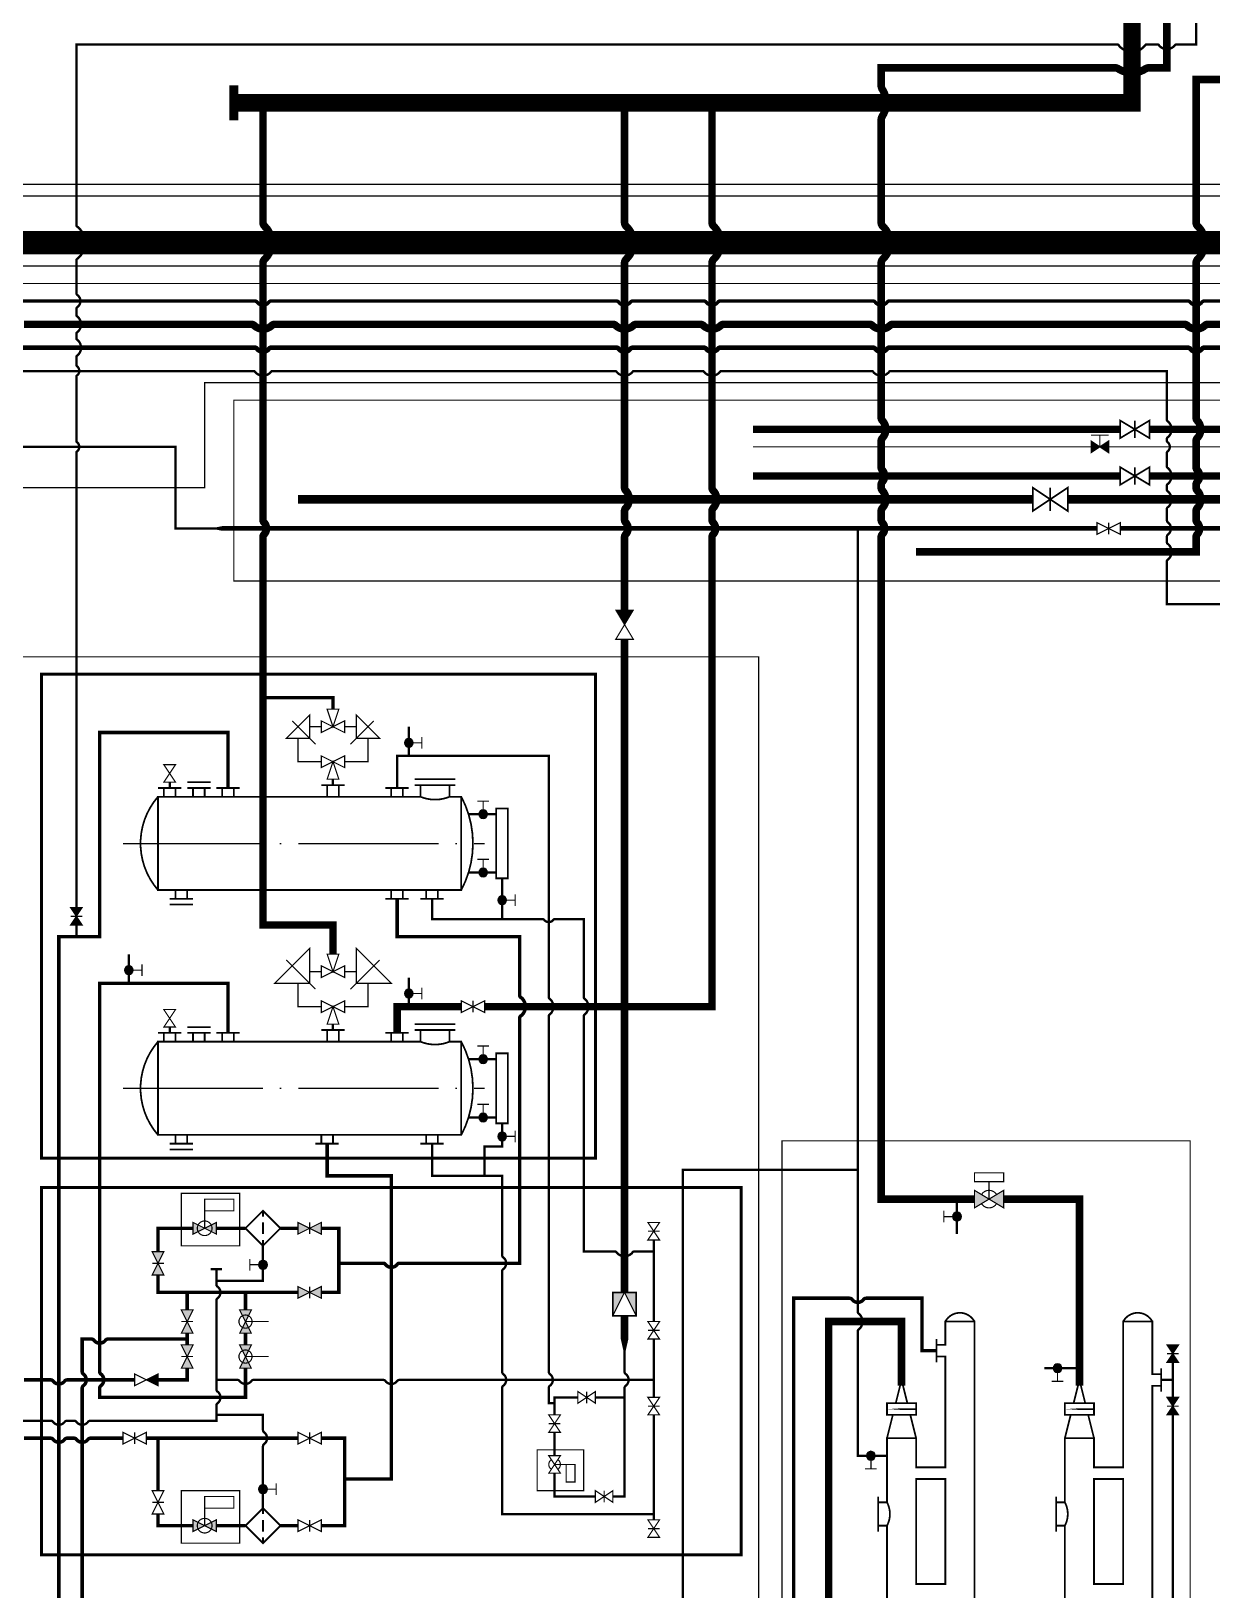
# Model space of a CAD drawing. Header units: millimetres. Extents: x 0 to 2500, y 0 to 1760.
# Drawn here: x 950.2 to 1152.7, y 1140 to 1407.3 of the extents above; entities that cross this region are included whole.
import ezdxf

# ---------------------------------------------------------------- set-up
doc = ezdxf.new("R2010")
doc.units = ezdxf.units.MM
doc.linetypes.add('ACAD_ISO02W100', pattern=[15, 12, -3])
doc.linetypes.add('ACAD_ISO04W100', pattern=[30, 24, -3, 0, -3])
for name, color, linetype in [('Вентили 50', 7, 'Continuous'), ('Емкости', 7, 'Continuous'), ('Задвижки 100', 7, 'Continuous'), ('Задвижки 150', 7, 'Continuous'), ('Задвижки 200', 7, 'Continuous'), ('Задвижки 50', 7, 'Continuous'), ('Задвижки 80', 7, 'Continuous'), ('Клапаны 100', 7, 'Continuous'), ('Клапаны 150', 7, 'Continuous'), ('Краны 15', 7, 'Continuous'), ('Краны 25', 7, 'Continuous'), ('Краны ручн.25', 7, 'Continuous'), ('Краны шар.пн.прив.100', 7, 'Continuous'), ('Краны шар.пн.прив.150', 7, 'Continuous'), ('Краны шар.прив.100', 7, 'Continuous'), ('Краны шар.прив.150', 7, 'Continuous'), ('Краны шар.прив.50', 7, 'Continuous'), ('Краны шар.ручн.100', 7, 'Continuous'), ('Осевые', 7, 'ACAD_ISO04W100'), ('Площадки', 7, 'Continuous'), ('Трубы 108', 7, 'Continuous'), ('Трубы 159', 7, 'Continuous'), ('Трубы 219', 7, 'Continuous'), ('Трубы 32', 7, 'Continuous'), ('Трубы 530', 7, 'Continuous'), ('Трубы 57', 7, 'Continuous'), ('Трубы 720', 7, 'Continuous'), ('Трубы 89', 7, 'Continuous'), ('Устр-ва переключ.', 7, 'Continuous'), ('Фильтры 6', 7, 'Continuous'), ('Штрих пункт.', 7, 'ACAD_ISO04W100')]:
    doc.layers.add(name, color=color, linetype=linetype)

# ---------------------------------------------------------------- blocks, each defined once
blk = doc.blocks.new('Пересеч. 89-108')
at = {"layer": 'Трубы 89', "const_width": 0.6}
blk.add_lwpolyline([(-1.4, 0, -0.236068), (-1, -0.2, 0.236068), (0, -0.7, 0.236068), (1, -0.2, -0.236068), (1.4, 0)], format="xyb", dxfattribs=at)
blk = doc.blocks.new('Пересеч. 57-159')
at = {"layer": 'Трубы 57'}
blk.add_lwpolyline([(-1.6, 0, 0.4, 0.4, -0.236068), (-1.4, -0.1, 0.4, 0.4, 0.236068), (0, -0.8, 0.4, 0.4, 0.236068), (1.4, -0.1, 0.4, 0.4, -0.236068), (1.6, 0, 0, 0, 0)], format="xyseb", dxfattribs=at)
blk = doc.blocks.new('Кран 15')
at = {"layer": 'Краны 15'}
blk.add_hatch(color=256, dxfattribs=at).paths.add_polyline_path([(-0.75, 0.75, 1), (0.75, 0.75, 1)])
at = {"layer": 'Краны 15', "const_width": 0.2}
for points in [[(-2.25, 1.75), (-2.25, -0.25)], [(-0.75, 0.75), (-2.25, 0.75)]]:
    blk.add_lwpolyline(points, dxfattribs=at)
at = {"layer": 'Краны 15'}
blk.add_lwpolyline([(-0.75, 0.75, 1), (0.75, 0.75, 1), (-0.75, 0.75, 1)], format="xyb", dxfattribs=at)
blk = doc.blocks.new('Задвижка 50 непрох.')
at = {"layer": 'Задвижки 50'}
h = blk.add_hatch(color=256, dxfattribs=at)
h.paths.add_polyline_path([(0, 1), (0, -1), (1.5, 0)])
h.paths.add_polyline_path([(3, -1), (3, 1), (1.5, 0)])
at = {"layer": 'Задвижки 50', "const_width": 0.2}
blk.add_lwpolyline([(3, -1), (3, 1), (0, -1), (0, 1)], close=True, dxfattribs=at)
blk.add_lwpolyline([(1.5, 1), (1.5, -1)], dxfattribs=at)
blk = doc.blocks.new('Кран шар.пн.прив.150')
at = {"layer": 'Краны шар.пн.прив.150'}
h = blk.add_hatch(color=256, dxfattribs=at)
h.paths.add_polyline_path([(2.5, 0), (0, 1.5), (0, -1.5)])
h.paths.add_polyline_path([(2.5, 0), (5, -1.5), (5, 1.5)])
at = {"layer": 'Краны шар.пн.прив.150', "const_width": 0.2}
for points in [[(0, 3), (5, 3), (5, 4.5), (0, 4.5)], [(5, -1.5), (0, 1.5), (0, -1.5), (5, 1.5)]]:
    blk.add_lwpolyline(points, close=True, dxfattribs=at)
blk.add_lwpolyline([(2.5, 0), (2.5, 3)], dxfattribs=at)
for points in [[(3.79, 0.77, 0.56619), (1.21, 0.77)], [(1.21, -0.77, 0.56619), (3.79, -0.77)]]:
    blk.add_lwpolyline(points, format="xyb", dxfattribs=at)
blk = doc.blocks.new('Пересеч. 57-108')
at = {"layer": 'Трубы 57', "const_width": 0.4}
blk.add_lwpolyline([(-1.4, 0, -0.236068), (-1, -0.2, 0.236068), (0, -0.7, 0.236068), (1, -0.2, -0.236068), (1.4, 0)], format="xyb", dxfattribs=at)
blk = doc.blocks.new('Кран шар.прив.п.100')
at = {"layer": 'Краны шар.пн.прив.100'}
h = blk.add_hatch(color=256, dxfattribs=at)
h.paths.add_polyline_path([(0, -1), (2, 0), (0, 1)])
h.paths.add_polyline_path([(2, 0), (4, -1), (4, 1)])
at = {"layer": 'Краны шар.пн.прив.100', "const_width": 0.2}
for points in [[(7, 5), (2, 5), (2, 3), (7, 3)], [(0, -1), (0, 1), (4, -1), (4, 1)]]:
    blk.add_lwpolyline(points, close=True, dxfattribs=at)
blk.add_lwpolyline([(2, 0), (2, 5)], dxfattribs=at)
blk.add_lwpolyline([(2, 1.25, 1.010442), (2, -1.25, 1.010442), (2, 1.25, 4.236068)], format="xyb", dxfattribs=at)
blk = doc.blocks.new('Задвижка 80')
at = {"layer": 'Задвижки 80', "const_width": 0.2}
blk.add_lwpolyline([(0, -1), (0, 1), (4, -1), (4, 1)], close=True, dxfattribs=at)
blk.add_lwpolyline([(2, 1), (2, -1)], dxfattribs=at)
blk = doc.blocks.new('Фильтр 6')
at = {"layer": 'Фильтры 6', "const_width": 0.3}
blk.add_lwpolyline([(-3, 0), (0, -3), (3, 0), (0, 3)], close=True, dxfattribs=at)
for points in [[(-3, 0), (-2, 0)], [(-1, 0), (1, 0)], [(2, 0), (3, 0)]]:
    blk.add_lwpolyline(points, dxfattribs=at)
blk = doc.blocks.new('Клапан 100')
at = {"layer": 'Клапаны 100'}
blk.add_hatch(color=256, dxfattribs=at).paths.add_polyline_path([(2, 0), (0, 1), (0, -1)])
at = {"layer": 'Клапаны 100', "const_width": 0.2}
blk.add_lwpolyline([(0, -1), (0, 1), (4, -1), (4, 1)], close=True, dxfattribs=at)
blk = doc.blocks.new('Задвижка 100 непрох.')
at = {"layer": 'Задвижки 100'}
h = blk.add_hatch(color=256, dxfattribs=at)
h.paths.add_polyline_path([(2, 0), (0, 1), (0, -1)])
h.paths.add_polyline_path([(2, 0), (4, -1), (4, 1)])
at = {"layer": 'Задвижки 100', "const_width": 0.2}
blk.add_lwpolyline([(0, -1), (0, 1), (4, -1), (4, 1)], close=True, dxfattribs=at)
blk.add_lwpolyline([(2, 1), (2, -1)], dxfattribs=at)
blk = doc.blocks.new('Кран шар.ручн.100 непрох.')
at = {"layer": 'Краны шар.ручн.100'}
h = blk.add_hatch(color=256, dxfattribs=at)
h.paths.add_polyline_path([(2, 0), (0, 1), (0, -1)])
h.paths.add_polyline_path([(2, 0), (4, -1), (4, 1)])
at = {"layer": 'Краны шар.ручн.100', "const_width": 0.2}
blk.add_lwpolyline([(2, 4), (2, 0)], dxfattribs=at)
blk.add_lwpolyline([(0, -1), (0, 1), (4, -1), (4, 1)], close=True, dxfattribs=at)
blk.add_lwpolyline([(0.875, 0, 1), (3.125, 0, 1), (0.875, 0, 1)], format="xyb", dxfattribs=at)
blk = doc.blocks.new('Заглушка 57')
at = {"layer": 'Трубы 57', "const_width": 0.4}
blk.add_lwpolyline([(0, 1), (0, -1)], dxfattribs=at)
blk = doc.blocks.new('Задвижка 50')
at = {"layer": 'Задвижки 50', "const_width": 0.2}
blk.add_lwpolyline([(3, -1), (3, 1), (0, -1), (0, 1)], close=True, dxfattribs=at)
blk.add_lwpolyline([(1.5, 1), (1.5, -1)], dxfattribs=at)
blk = doc.blocks.new('Кран шар.прив.50')
at = {"layer": 'Краны шар.прив.50', "const_width": 0.2}
for points in [[(1.5, 3.5), (4.5, 3.5), (4.5, 2), (1.5, 2)], [(3, -1), (3, 1), (0, -1), (0, 1)]]:
    blk.add_lwpolyline(points, close=True, dxfattribs=at)
for points in [[(2.33, 0.55, 0.535184), (0.67, 0.55)], [(0.67, -0.55, 0.535184), (2.33, -0.55)]]:
    blk.add_lwpolyline(points, format="xyb", dxfattribs=at)
blk.add_lwpolyline([(1.5, 2), (1.5, 0)], dxfattribs=at)
blk = doc.blocks.new('Вентиль 50')
at = {"layer": 'Вентили 50', "const_width": 0.2}
blk.add_lwpolyline([(3, -1), (3, 1), (0, -1), (0, 1)], close=True, dxfattribs=at)
blk = doc.blocks.new('Устр-во переключ.')
at = {"layer": 'Устр-ва переключ.', "const_width": 0.2}
for points in [[(-1, 4), (-5, 4), (-1, 8)], [(-2, -2), (-4, -2), (-2, 2), (-4, 2)], [(2, 2), (4, 2), (2, -2), (4, -2)], [(-1, -4), (-5, -4), (-1, -8)]]:
    blk.add_lwpolyline(points, close=True, dxfattribs=at)
for points in [[(0, 3), (-4, 7)], [(-1, 6), (3, 6), (3, 2)], [(-3, 2), (-3, 4)], [(-3, 0), (-6, -1), (-6, 1), (-3, 0)], [(3, 0), (6, 1), (6, -1), (3, 0)], [(-3, -4), (-3, -2)], [(3, -2), (3, -6), (-1, -6)], [(0, -3), (-4, -7)]]:
    blk.add_lwpolyline(points, dxfattribs=at)
blk = doc.blocks.new('Задвижка 100')
at = {"layer": 'Задвижки 100', "const_width": 0.2}
blk.add_lwpolyline([(0, -1), (0, 1), (4, -1), (4, 1)], close=True, dxfattribs=at)
blk.add_lwpolyline([(2, 1), (2, -1)], dxfattribs=at)
blk = doc.blocks.new('Устр-во переключ.б.')
at = {"layer": 'Устр-ва переключ.', "const_width": 0.2}
for points in [[(-4, -5), (-4, 1), (-10, -5)], [(4, -5), (4, 1), (10, -5)], [(-2, -4), (-2, -2), (2, -4), (2, -2)], [(2, -8), (2, -10), (-2, -8), (-2, -10)]]:
    blk.add_lwpolyline(points, close=True, dxfattribs=at)
for points in [[(0, -3), (-1, 0), (1, 0), (0, -3)], [(-3, -6), (-8, -1)], [(3, -6), (8, -1)], [(-2, -9), (-6, -9), (-6, -5)], [(-4, -3), (-2, -3)], [(2, -3), (4, -3)], [(6, -5), (6, -9), (2, -9)], [(0, -9), (1, -12), (-1, -12), (0, -9)]]:
    blk.add_lwpolyline(points, dxfattribs=at)
blk = doc.blocks.new('Пересеч. 57-57')
at = {"layer": 'Трубы 57'}
blk.add_lwpolyline([(-1, 0, 0.4, 0.4, -0.236068), (-0.8, -0.1, 0.4, 0.4, 0.236068), (0, -0.5, 0.4, 0.4, 0.236068), (0.8, -0.1, 0.4, 0.4, -0.236068), (1, 0, 0, 0, 0)], format="xyseb", dxfattribs=at)
blk = doc.blocks.new('Пересеч. 89-219')
at = {"layer": 'Трубы 89', "const_width": 0.6}
blk.add_lwpolyline([(-2, 0, -0.236068), (-1.6, -0.2, 0.236068), (0, -1, 0.236068), (1.6, -0.2, -0.236068), (2, 0)], format="xyb", dxfattribs=at)
blk = doc.blocks.new('Клапан 150')
at = {"layer": 'Клапаны 150'}
blk.add_hatch(color=256, dxfattribs=at).paths.add_polyline_path([(0, 1.5), (0, -1.5), (2.5, 0)])
at = {"layer": 'Клапаны 150', "const_width": 0.2}
blk.add_lwpolyline([(5, -1.5), (0, 1.5), (0, -1.5), (5, 1.5)], close=True, dxfattribs=at)
blk = doc.blocks.new('Заглушка 530')
at = {"layer": 'Трубы 530', "const_width": 1.5}
blk.add_lwpolyline([(0, 3), (0, -3)], dxfattribs=at)
blk = doc.blocks.new('Пересеч. 159-720')
at = {"layer": 'Трубы 159', "const_width": 1.3}
blk.add_lwpolyline([(-3.5, 0, -0.205258), (-2.8, -0.3, 0.20548), (0, -1.5, 0.20548), (2.8, -0.3, -0.205258), (3.5, 0)], format="xyb", dxfattribs=at)
blk = doc.blocks.new('Пересеч. 159-159')
at = {"layer": 'Трубы 159'}
blk.add_lwpolyline([(-2, 0, 1.3, 1.3, -0.192582), (-1.5, -0.2, 1.3, 1.3, 0.192582), (0, -0.8, 1.3, 1.3, 0.192582), (1.5, -0.2, 1.3, 1.3, -0.192582), (2, 0, 0, 0, 0)], format="xyseb", dxfattribs=at)
blk = doc.blocks.new('Пересеч. 108-108')
at = {"layer": 'Трубы 108'}
blk.add_lwpolyline([(-1.4, 0, 0.8, 0.8, -0.236068), (-1, -0.2, 0.8, 0.8, 0.236068), (0, -0.7, 0.8, 0.8, 0.236068), (1, -0.2, 0.8, 0.8, -0.236068), (1.4, 0, 0, 0, 0)], format="xyseb", dxfattribs=at)
blk = doc.blocks.new('Пересеч.57-720')
at = {"layer": 'Краны 25'}
blk.add_lwpolyline([(-3, 0, 0.4, 0.4, -0.236068), (-2.8, -0.1, 0.4, 0.4, 0.236068), (0, -1.5, 0.4, 0.4, 0.236068), (2.8, -0.1, 0.4, 0.4, -0.236068), (3, 0, 0, 0, 0)], format="xyseb", dxfattribs=at)
blk = doc.blocks.new('Пересеч. 159-108')
at = {"layer": 'Трубы 159'}
blk.add_lwpolyline([(-1.5, 0, 1.3, 1.3, -0.192582), (-1, -0.2, 1.3, 1.3, 0.192582), (0, -0.6, 1.3, 1.3, 0.192582), (1, -0.2, 1.3, 1.3, -0.192582), (1.5, 0, 0, 0, 0)], format="xyseb", dxfattribs=at)
blk = doc.blocks.new('Пересеч. 159-325')
at = {"layer": 'Трубы 159', "const_width": 1.3}
blk.add_lwpolyline([(-3, 0, -0.140055), (-2.3, -0.2, 0.131327), (0, -0.9, 0.131327), (2.3, -0.2, -0.140055), (3, 0)], format="xyb", dxfattribs=at)
blk = doc.blocks.new('Пересеч. 57-325')
at = {"layer": 'Трубы 57'}
blk.add_lwpolyline([(-2.5, 0, 0.4, 0.4, -0.236068), (-2.3, -0.1, 0.4, 0.4, 0.226986), (0, -1.3, 0.4, 0.4, 0.226986), (2.3, -0.1, 0.4, 0.4, -0.236068), (2.5, 0, 0, 0, 0)], format="xyseb", dxfattribs=at)
blk = doc.blocks.new('Задвижка 150')
at = {"layer": 'Задвижки 150', "const_width": 0.3}
blk.add_lwpolyline([(5, -1.5), (0, 1.5), (0, -1.5), (5, 1.5)], close=True, dxfattribs=at)
blk.add_lwpolyline([(2.5, 1.5), (2.5, -1.5)], dxfattribs=at)
blk = doc.blocks.new('Задвижка 200')
at = {"layer": 'Задвижки 200', "const_width": 0.3}
blk.add_lwpolyline([(6, -2), (6, 2), (0, -2), (0, 2)], close=True, dxfattribs=at)
blk.add_lwpolyline([(3, -2), (3, 2)], dxfattribs=at)
blk = doc.blocks.new('Кран ручн.25')
at = {"layer": 'Краны ручн.25'}
h = blk.add_hatch(color=256, dxfattribs=at)
h.paths.add_polyline_path([(0, 1), (0, -1), (1.5, 0)])
h.paths.add_polyline_path([(3, 1), (1.5, 0), (3, -1)])
at = {"layer": 'Краны ручн.25', "const_width": 0.2}
for points in [[(0, 2), (3, 2)], [(1.5, 0), (1.5, 2)]]:
    blk.add_lwpolyline(points, dxfattribs=at)
blk.add_lwpolyline([(0, 1), (0, -1), (3, 1), (3, -1)], close=True, dxfattribs=at)

msp = doc.modelspace()

# ---------------------------------------------------------------- hatches: boundary and pattern name
h = msp.add_hatch(color=256)
h.paths.add_polyline_path([(1052, 1191), (1050, 1191), (1050, 1187)])
h.paths.add_polyline_path([(1054, 1191), (1052, 1191), (1054, 1187)])

# ---------------------------------------------------------------- linework, layer by layer
at = {"const_width": 0.3}
for points in [[(1030, 1274), (1032, 1274), (1032, 1262), (1030, 1262)], [(1030, 1232), (1032, 1232), (1032, 1220), (1030, 1220)], [(1050, 1191), (1054, 1191), (1054, 1187), (1050, 1187)]]:
    msp.add_lwpolyline(points, close=True, dxfattribs=at)
for points in [[(1050, 1187), (1052, 1191)], [(1052, 1191), (1054, 1187)]]:
    msp.add_lwpolyline(points)
at = {"layer": 'Емкости', "const_width": 0.3}
for points in [[(976, 1277.5), (972, 1277.5)], [(973, 1276), (973, 1277.5)], [(975, 1276), (975, 1277.5)], [(977, 1278.5), (981, 1278.5)], [(981, 1277.5), (977, 1277.5)], [(978, 1276), (978, 1277.5)], [(980, 1276), (980, 1277.5)], [(986, 1277.5), (982, 1277.5)], [(983, 1276), (983, 1277.5)], [(985, 1276), (985, 1277.5)], [(1004, 1278), (1000, 1278)], [(1001, 1276), (1001, 1278)], [(1003, 1276), (1003, 1278)], [(1015, 1277.5), (1011, 1277.5)], [(1012, 1276), (1012, 1277.5)], [(1014, 1276), (1014, 1277.5)], [(1016, 1279), (1023, 1279)], [(1023, 1278), (1016, 1278)], [(1017, 1276), (1017, 1278)], [(1022, 1276), (1022, 1278)], [(1022, 1276), (1024, 1276), (1024, 1260), (972, 1260), (972, 1276), (1017, 1276)], [(975, 1260), (975, 1258.5)], [(977, 1260), (977, 1258.5)], [(1012, 1260), (1012, 1258.5)], [(1014, 1260), (1014, 1258.5)], [(1018, 1260), (1018, 1258.5)], [(1020, 1260), (1020, 1258.5)], [(978, 1258.5), (974, 1258.5)], [(974, 1257.5), (978, 1257.5)], [(1015, 1258.5), (1011, 1258.5)], [(1021, 1258.5), (1017, 1258.5)], [(976, 1235.5), (972, 1235.5)], [(973, 1234), (973, 1235.5)], [(975, 1234), (975, 1235.5)], [(977, 1236.5), (981, 1236.5)], [(981, 1235.5), (977, 1235.5)], [(978, 1234), (978, 1235.5)], [(980, 1234), (980, 1235.5)], [(986, 1235.5), (982, 1235.5)], [(983, 1234), (983, 1235.5)], [(985, 1234), (985, 1235.5)], [(1004, 1236), (1000, 1236)], [(1001, 1234), (1001, 1236)], [(1003, 1234), (1003, 1236)], [(1015, 1235.5), (1011, 1235.5)], [(1012, 1234), (1012, 1235.5)], [(1014, 1234), (1014, 1235.5)], [(1016, 1237), (1023, 1237)], [(1023, 1236), (1016, 1236)], [(1017, 1234), (1017, 1236)], [(1022, 1234), (1022, 1236)], [(1022, 1234), (1024, 1234), (1024, 1218), (972, 1218), (972, 1234), (1017, 1234)], [(978, 1216.5), (974, 1216.5)], [(975, 1218), (975, 1216.5)], [(977, 1218), (977, 1216.5)], [(1003, 1216.5), (999, 1216.5)], [(1000, 1218), (1000, 1216.5)], [(1002, 1218), (1002, 1216.5)], [(1021, 1216.5), (1017, 1216.5)], [(1018, 1218), (1018, 1216.5)], [(1020, 1218), (1020, 1216.5)], [(974, 1215.5), (978, 1215.5)], [(1105.5, 1183), (1105.5, 1179)], [(1098.5, 1172), (1099.5, 1176)], [(1100.5, 1172), (1099.5, 1176)], [(1129, 1172), (1130, 1176)], [(1131, 1172), (1130, 1176)], [(1144, 1178), (1144, 1174)], [(1097, 1166), (1098, 1170)], [(1102, 1166), (1101, 1170)], [(1127.5, 1166), (1128.5, 1170)], [(1132.5, 1166), (1131.5, 1170)], [(1095.5, 1156), (1095.5, 1150)], [(1126, 1156), (1126, 1150)]]:
    msp.add_lwpolyline(points, dxfattribs=at)
for points in [[(972, 1276, 0.375), (972, 1260)], [(1022, 1276, -0.2), (1017, 1276)], [(1024, 1260, 0.25), (1024, 1276)], [(972, 1234, 0.375), (972, 1218)], [(1022, 1234, -0.2), (1017, 1234)], [(1024, 1218, 0.25), (1024, 1234)], [(1112, 1186, 0.6), (1107, 1186)], [(1142.5, 1186, 0.6), (1137.5, 1186)], [(1097, 1151, 0.25), (1097, 1155)], [(1127.5, 1151, 0.25), (1127.5, 1155)]]:
    msp.add_lwpolyline(points, format="xyb", dxfattribs=at)
at = {"layer": 'Емкости'}
for points in [[(1105.5, 1182, 0.3, 0.3, 0), (1107, 1182, 0.3, 0.3, 0), (1107, 1186, 0.3, 0.3, 0), (1112, 1186, 0.3, 0.3, 0), (1112, 1097, 0.3, 0.3, 0), (1113.5, 1097, 0, 0, 0)], [(1144, 1177, 0.3, 0.3, 0), (1142.5, 1177, 0.3, 0.3, 0), (1142.5, 1186, 0.3, 0.3, 0), (1137.5, 1186, 0.3, 0.3, 0), (1137.5, 1161, 0.3, 0.3, 0), (1132.5, 1161, 0.3, 0.3, 0), (1132.5, 1166, 0.3, 0.3, 0), (1127.5, 1166, 0.3, 0.3, 0), (1127.5, 1155, 0.3, 0.3, 0), (1126, 1155, 0, 0, 0)], [(1105.5, 1180, 0.3, 0.3, 0), (1107, 1180, 0.3, 0.3, 0), (1107, 1161, 0.3, 0.3, 0), (1102, 1161, 0.3, 0.3, 0), (1102, 1166, 0.3, 0.3, 0), (1097, 1166, 0.3, 0.3, 0), (1097, 1155, 0.3, 0.3, 0), (1095.5, 1155, 0, 0, 0)], [(1136, 1090, 0.3, 0.3, 0), (1137.5, 1090, 0.3, 0.3, 0), (1137.5, 1086, 0.3, 0.3, 0), (1142.5, 1086, 0.3, 0.3, 0), (1142.5, 1175, 0.3, 0.3, 0), (1144, 1175, 0, 0, 0)], [(1095.5, 1116, 0.3, 0.3, 0), (1097, 1116, 0.3, 0.3, 0), (1097, 1151, 0.3, 0.3, 0), (1095.5, 1151, 0, 0, 0)], [(1126, 1116, 0.3, 0.3, 0), (1127.5, 1116, 0.3, 0.3, 0), (1127.5, 1151, 0.3, 0.3, 0), (1126, 1151, 0, 0, 0)]]:
    msp.add_lwpolyline(points, format="xyseb", dxfattribs=at)
at = {"layer": 'Емкости', "const_width": 0.3}
for points in [[(1097, 1172), (1102, 1172), (1102, 1170), (1097, 1170)], [(1097, 1171), (1102, 1171), (1102, 1171), (1097, 1171)], [(1127.5, 1172), (1132.5, 1172), (1132.5, 1170), (1127.5, 1170)], [(1127.5, 1171), (1132.5, 1171), (1132.5, 1171), (1127.5, 1171)], [(1107, 1141), (1102, 1141), (1102, 1159), (1107, 1159)], [(1137.5, 1141), (1132.5, 1141), (1132.5, 1159), (1137.5, 1159)]]:
    msp.add_lwpolyline(points, close=True, dxfattribs=at)
at = {"layer": 'Краны шар.прив.100', "const_width": 0.2}
for points in [[(976, 1208), (986, 1208), (986, 1199), (976, 1199)], [(976, 1157), (986, 1157), (986, 1148), (976, 1148)]]:
    msp.add_lwpolyline(points, close=True, dxfattribs=at)
at = {"layer": 'Краны шар.прив.50', "const_width": 0.2}
msp.add_lwpolyline([(1037, 1164), (1045, 1164), (1045, 1157), (1037, 1157)], close=True, dxfattribs=at)
at = {"layer": 'Осевые'}
for p, q in [((966, 1268), (1028, 1268)), ((966, 1226), (1028, 1226))]:
    msp.add_line(p, q, dxfattribs=at)
at = {"layer": 'Площадки', "linetype": 'ACAD_ISO02W100', "ltscale": 1.5, "const_width": 0.5}
for points in [[(952, 1297), (1047, 1297), (1047, 1214), (952, 1214)], [(952, 1209), (1072, 1209), (1072, 1146), (952, 1146)]]:
    msp.add_lwpolyline(points, close=True, dxfattribs=at)
at = {"layer": 'Трубы 108', "const_width": 0.8}
for points in [[(988.6, 1353), (948.4, 1353)], [(1050.6, 1353), (991.4, 1353)], [(1065.6, 1353), (1053.4, 1353)], [(1094.6, 1353), (1068.4, 1353)], [(1148.6, 1353), (1097.4, 1353)], [(983, 1322), (1133, 1322)], [(1137, 1322), (1190, 1322)]]:
    msp.add_lwpolyline(points, dxfattribs=at)
at = {"layer": 'Трубы 108'}
for points in [[(1190, 1353, 0.8, 0.8, 0), (1151.4, 1353, 0, 0, 0)], [(983, 1322, 0.8, 0.4, 0), (982, 1322, 0.4, 0.4, 0)]]:
    msp.add_lwpolyline(points, format="xyseb", dxfattribs=at)
at = {"layer": 'Трубы 159'}
for points in [[(1145, 1612, 1.3, 1.3, 0), (1145, 1401, 1.3, 1.3, 0), (1142, 1401, 0, 0, 0)], [(1096, 1367.5, 1.3, 1.3, 0), (1096, 1341, 1.3, 1.3, 0)], [(1150, 1367.5, 1.3, 1.3, 0), (1150, 1341, 1.3, 1.3, 0)], [(1192, 845, 1.3, 1.3, 0), (1192, 1357, 1.3, 1.3, 0), (1152, 1357, 0, 0, 0)], [(1096, 1337, 1.3, 1.3, 0), (1096, 1332.5, 1.3, 1.3, 0)], [(1150, 1337, 1.3, 1.3, 0), (1150, 1332.5, 1.3, 1.3, 0)], [(1096, 1320.5, 1.3, 1.3, 0), (1096, 1207, 1.3, 1.3, 0), (1112, 1207, 0, 0, 0)], [(1052, 1181, 0.4, 1.3, 0), (1052, 1183, 1.3, 1.3, 0)]]:
    msp.add_lwpolyline(points, format="xyseb", dxfattribs=at)
at = {"layer": 'Трубы 159', "const_width": 1.3}
for points in [[(1136, 1401), (1096, 1401), (1096, 1398)], [(1150, 1374.5), (1150, 1399), (1404, 1399)], [(990, 1395), (990, 1374.5)], [(1052, 1374.5), (1052, 1395)], [(1067, 1374.5), (1067, 1395)], [(1096, 1392), (1096, 1374.5)], [(990, 1367.5), (990, 1323.5)], [(1052, 1329), (1052, 1367.5)], [(1067, 1329), (1067, 1367.5)], [(988, 1357), (949, 1357)], [(1050, 1357), (992, 1357)], [(1065, 1357), (1054, 1357)], [(1094, 1357), (1069, 1357)], [(1148, 1357), (1098, 1357)], [(1074, 1339), (1137, 1339)], [(1142, 1339), (1190, 1339)], [(1074, 1331), (1137, 1331)], [(1142, 1331), (1190, 1331)], [(1096, 1329.5), (1096, 1329)], [(1150, 1329.5), (1150, 1329)], [(1052, 1323.5), (1052, 1325)], [(1067, 1323.5), (1067, 1325)], [(1096, 1325), (1096, 1323.5)], [(1150, 1325), (1150, 1323.5)], [(990, 1320.5), (990, 1254), (1002, 1254), (1002, 1249)], [(1028, 1240), (1067, 1240), (1067, 1320.5)], [(1052, 1308), (1052, 1320.5)], [(1102, 1318), (1150, 1318), (1150, 1320.5)], [(1052, 1191), (1052, 1303)], [(1013, 1235.5), (1013, 1240), (1024, 1240)], [(1117, 1207), (1130, 1207), (1130, 1175)], [(1052, 1183), (1052, 1187)], [(1099.5, 1175), (1099.5, 1186), (1087, 1186), (1087, 1002), (1041, 1002), (1041, 1021), (1052, 1021), (1052, 1026)]]:
    msp.add_lwpolyline(points, dxfattribs=at)
at = {"layer": 'Трубы 219', "const_width": 1.5}
msp.add_lwpolyline([(996, 1327), (1122, 1327)], dxfattribs=at)
at = {"layer": 'Трубы 219'}
msp.add_lwpolyline([(1128, 1327, 1.5, 1.5, 0), (1190, 1327, 1.5, 1.5, 0)], format="xyseb", dxfattribs=at)
at = {"layer": 'Трубы 32', "const_width": 0.2}
for points in [[(1074, 1336), (1132, 1336)], [(1135, 1336), (1190.6, 1336)]]:
    msp.add_lwpolyline(points, dxfattribs=at)
at = {"layer": 'Трубы 530'}
msp.add_lwpolyline([(824.77, 1636.94, 3, 3, 0), (836.77, 1636.94, 3, 3, 0), (836.77, 1608, 3, 3, 0), (1139, 1608, 3, 3, 0), (1139, 1395, 3, 3, 0), (985, 1395, 0, 0, 0)], format="xyseb", dxfattribs=at)
at = {"layer": 'Трубы 57', "const_width": 0.4}
for points in [[(1146.6, 1405), (1150, 1405), (1150, 1613)], [(958, 1362.4), (958, 1368)], [(958, 1358.6), (958, 1359.6)], [(958, 1354.6), (958, 1355.4)], [(958, 1350), (958, 1351.4)], [(958, 1337), (958, 1348)], [(948.6, 1336), (975, 1336), (975, 1322), (982, 1322)], [(958, 1257), (958, 1335)], [(1092, 1322), (1092, 1187.6)], [(1015, 1283), (1015, 1288)], [(1013, 1277.5), (1013, 1283), (1039, 1283), (1039, 1241.6)], [(974, 1277.5), (974, 1278.5)], [(1002, 1278), (1002, 1279)], [(1025.25, 1273), (1030, 1273)], [(1025.25, 1263), (1030, 1263)], [(1031, 1262), (1031, 1255)], [(1038, 1255), (1019, 1255), (1019, 1258.5)], [(958, 1252), (958, 1254)], [(1045, 1241.6), (1045, 1255), (1040, 1255)], [(967, 1244), (967, 1249)], [(1015, 1240), (1015, 1245)], [(1039, 1238.4), (1039, 1177.4)], [(1050.4, 1198), (1045, 1198), (1045, 1238.4)], [(974, 1235.5), (974, 1236.5)], [(1002, 1236), (1002, 1237)], [(1025.25, 1231), (1030, 1231)], [(1025.25, 1221), (1030, 1221)], [(1028, 1211), (1028, 1216), (1031, 1216), (1031, 1220)], [(1019, 1216.5), (1019, 1211), (1031, 1211), (1031, 1197.4)], [(1062, 1137), (1062, 1212), (1092, 1212)], [(1109, 1207), (1109, 1201)], [(1057, 1186), (1057, 1200)], [(982, 1193), (990, 1193), (990, 1199)], [(1057, 1198), (1053.6, 1198)], [(982, 1192.4), (982, 1195)], [(1031, 1194.6), (1031, 1177.4)], [(982, 1174.4), (982, 1189.6)], [(1092, 1184.4), (1092, 1163), (1097, 1163)], [(1057, 1173), (1057, 1183)], [(1052, 1181), (1052, 1177.4)], [(1146, 1173), (1146, 1179)], [(982, 1176), (985.6, 1176)], [(988.4, 1176), (1010.6, 1176)], [(1013.4, 1176), (1057, 1176)], [(1130, 1178), (1124, 1178)], [(1144, 1176), (1146, 1176)], [(1031, 1174.6), (1031, 1153), (1057, 1153), (1057, 1170)], [(1039, 1174.6), (1039, 1172), (1040, 1172)], [(1052, 1174.6), (1052, 1156), (1050, 1156)], [(960.4, 1169), (982, 1169), (982, 1171.6)], [(1040, 1170), (1040, 1173), (1044, 1173)], [(1047, 1173), (1052, 1173)], [(948.6, 1169), (953.6, 1169)], [(956.4, 1169), (957.6, 1169)], [(982, 1170), (990, 1170), (990, 1167.4)], [(1144.1, 1136), (1146, 1136), (1146, 1170)], [(1040, 1163), (1040, 1167)], [(990, 1164.6), (990, 1154)], [(1047, 1156), (1040, 1156), (1040, 1160)], [(1057, 1153), (1057, 1152)]]:
    msp.add_lwpolyline(points, dxfattribs=at)
at = {"layer": 'Трубы 57'}
for points in [[(958, 1374, 0.4, 0.4, 0), (958, 1405, 0.4, 0.4, 0), (1136.5, 1405, 0.4, 0.4, 0)], [(1141.5, 1405, 0.4, 0.4, 0), (1143.4, 1405, 0.4, 0.4, 0)], [(948.6, 1349, 0.4, 0.4, 0), (988.4, 1349, 0.4, 0.4, 0)], [(991.6, 1349, 0.4, 0.4, 0), (1050.4, 1349, 0.4, 0.4, 0)], [(1053.6, 1349, 0.4, 0.4, 0), (1065.4, 1349, 0.4, 0.4, 0)], [(1068.6, 1349, 0.4, 0.4, 0), (1094.4, 1349, 0.4, 0.4, 0)], [(1097.6, 1349, 0.4, 0.4, 0), (1145, 1349, 0.4, 0.4, 0), (1145, 1340.6, 0.4, 0.4, 0)], [(1145, 1337.4, 0.4, 0.4, 0), (1145, 1337, 0.4, 0.4, 0)], [(1145, 1335, 0.4, 0.4, 0), (1145, 1332.6, 0.4, 0.4, 0)], [(1145, 1329.4, 0.4, 0.4, 0), (1145, 1328.6, 0.4, 0.4, 0)], [(1145, 1325.4, 0.4, 0.4, 0), (1145, 1323.4, 0.4, 0.4, 0)], [(1145, 1320.6, 0.4, 0.4, 0), (1145, 1319.6, 0.4, 0.4, 0)], [(1145, 1316.4, 0.4, 0.4, 0), (1145, 1309, 0.4, 0.4, 0), (1190.6, 1309, 0.4, 0.4, 0)]]:
    msp.add_lwpolyline(points, format="xyseb", dxfattribs=at)
at = {"layer": 'Трубы 720'}
msp.add_lwpolyline([(1764, 650.9, 4, 4, 0), (1764, 647, 4, 4, 0), (1264, 647, 4, 4, 0), (1264, 1371, 4, 4, 0), (635, 1371, 4, 4, 0), (635, 1278, 4, 4, 0), (623, 1278, 0, 0, 0)], format="xyseb", dxfattribs=at)
at = {"layer": 'Трубы 89', "const_width": 0.6}
for points in [[(988.6, 1361), (948.4, 1361)], [(1050.6, 1361), (991.4, 1361)], [(1065.6, 1361), (1053.4, 1361)], [(1094.6, 1361), (1068.4, 1361)], [(1148.6, 1361), (1097.4, 1361)], [(990, 1293), (1002, 1293), (1002, 1291)], [(984, 1277.5), (984, 1287), (962, 1287), (962, 1252), (955, 1252), (955, 1128)], [(1034, 1242), (1034, 1252), (1013, 1252), (1013, 1258.5)], [(962, 1177.4), (962, 1244), (984, 1244), (984, 1235.5)], [(1013.4, 1196), (1034, 1196), (1034, 1238)], [(1004, 1159), (1012, 1159), (1012, 1211), (1001, 1211), (1001, 1216.5)], [(972, 1198), (972, 1202), (978, 1202)], [(982, 1202), (987, 1202)], [(993, 1202), (996, 1202)], [(1000, 1202), (1003, 1202), (1003, 1191), (1000, 1191)], [(1003, 1196), (1010.6, 1196)], [(996, 1191), (972, 1191), (972, 1194)], [(977, 1188), (977, 1191)], [(987, 1191), (987, 1188)], [(1043, 1007), (1081, 1007), (1081, 1190), (1090.6, 1190)], [(1093.4, 1190), (1103, 1190), (1103, 1181), (1105.5, 1181)], [(977, 1182), (977, 1184)], [(987, 1184), (987, 1182)], [(959, 1177.4), (959, 1183), (960.6, 1183)], [(963.4, 1183), (977, 1183)], [(949, 1176), (953.6, 1176)], [(956.4, 1176), (968, 1176)], [(987, 1178), (987, 1173), (962, 1173), (962, 1174.6)], [(972, 1176), (977, 1176), (977, 1178)], [(959, 1128), (959, 1139), (959, 1174.6)], [(949, 1166), (953.6, 1166)], [(956.4, 1166), (957.6, 1166)], [(960.4, 1166), (966, 1166)], [(970, 1166), (996, 1166)], [(972, 1157), (972, 1166)], [(1000, 1166), (1004, 1166), (1004, 1151), (1000, 1151)], [(978, 1151), (972, 1151), (972, 1153)], [(987, 1151), (982, 1151)], [(996, 1151), (993, 1151)]]:
    msp.add_lwpolyline(points, dxfattribs=at)
at = {"layer": 'Трубы 89'}
msp.add_lwpolyline([(1218.6, 1361, 0.6, 0.6, 0), (1151.4, 1361, 0, 0, 0)], format="xyseb", dxfattribs=at)
at = {"layer": 'Штрих пункт.'}
msp.add_lwpolyline([(619.77, 1609.94, 0.2, 0.2, 0), (619.77, 1584.94, 0.2, 0.2, 0), (827.77, 1584.94, 0.2, 0.2, 0), (827.77, 1614, 0.2, 0.2, 0), (1125, 1614, 0.2, 0.2, 0), (1125, 1631, 0.2, 0.2, 0), (1286, 1631, 0.2, 0.2, 0), (1286, 1603, 0.2, 0.2, 0), (1170, 1603, 0.2, 0.2, 0), (1170, 1381, 0.2, 0.2, 0), (456, 1381, 0, 0, 0)], format="xyseb", dxfattribs=at)
at = {"layer": 'Штрих пункт.', "const_width": 0.2}
for points in [[(1170, 1367), (1170, 1379), (627, 1379), (627, 1367)], [(1075, 1300), (855, 1300), (855, 998), (1075, 998)], [(1079, 1071), (1149, 1071), (1149, 1217), (1079, 1217)]]:
    msp.add_lwpolyline(points, close=True, dxfattribs=at)
at = {"layer": 'Штрих пункт.', "ltscale": 0.6}
msp.add_lwpolyline([(539, 1364, 0.2, 0.2, 0), (534, 1364, 0.2, 0.2, 0), (534, 1329, 0.2, 0.2, 0), (980, 1329, 0.2, 0.2, 0), (980, 1347, 0.2, 0.2, 0), (1170, 1347, 0.2, 0.2, 0), (1170, 1364, 0.2, 0.2, 0), (545, 1364, 0, 0, 0)], format="xyseb", dxfattribs=at)
at = {"layer": 'Штрих пункт.', "ltscale": 0.7, "const_width": 0.2}
msp.add_lwpolyline([(985, 1344), (1170, 1344), (1170, 1313), (985, 1313)], close=True, dxfattribs=at)

# ---------------------------------------------------------------- block references
at = {"layer": 'Вентили 50', "rotation": 90}
for p in [(974, 1278.5), (974, 1236.5)]:
    msp.add_blockref('Вентиль 50', p, dxfattribs=at)
at = {"layer": 'Задвижки 100'}
for name, p in [('Задвижка 100', (1133, 1322)), ('Задвижка 100', (1024, 1240)), ('Задвижка 100 непрох.', (996, 1202)), ('Задвижка 100 непрох.', (996, 1191))]:
    msp.add_blockref(name, p, dxfattribs=at)
at = {"layer": 'Задвижки 100', "rotation": 270}
for p in [(972, 1198), (977, 1188), (977, 1182)]:
    msp.add_blockref('Задвижка 100 непрох.', p, dxfattribs=at)
at = {"layer": 'Задвижки 150'}
for p in [(1137, 1339), (1137, 1331)]:
    msp.add_blockref('Задвижка 150', p, dxfattribs=at)
at = {"layer": 'Задвижки 200'}
msp.add_blockref('Задвижка 200', (1122, 1327), dxfattribs=at)
at = {"layer": 'Задвижки 50'}
for name, p, rotation in [('Задвижка 50 непрох.', (958, 1257), 270), ('Задвижка 50', (1057, 1200), 90), ('Задвижка 50', (1057, 1186), 270), ('Задвижка 50 непрох.', (1146, 1182), 270), ('Задвижка 50', (1057, 1173), 270), ('Задвижка 50 непрох.', (1146, 1173), 270), ('Задвижка 50', (1040, 1170), 270), ('Задвижка 50', (1057, 1152), 270)]:
    msp.add_blockref(name, p, dxfattribs=dict(at, rotation=rotation))
for p in [(1044, 1173), (1047, 1156)]:
    msp.add_blockref('Задвижка 50', p, dxfattribs=at)
at = {"layer": 'Задвижки 80'}
for p in [(966, 1166), (996, 1166), (996, 1151)]:
    msp.add_blockref('Задвижка 80', p, dxfattribs=at)
at = {"layer": 'Задвижки 80', "rotation": 270}
msp.add_blockref('Задвижка 80', (972, 1157), dxfattribs=at)
at = {"layer": 'Клапаны 100', "rotation": 180}
msp.add_blockref('Клапан 100', (972, 1176), dxfattribs=at)
at = {"layer": 'Краны 15'}
for p, rotation in [((1015, 1286), 180), ((1027, 1273), 270), ((1027, 1263), 270), ((1031, 1259), 180), ((967, 1247), 180), ((1015, 1243), 180), ((1027, 1231), 270), ((1027, 1221), 270), ((1031, 1218.5), 180), ((1127, 1178), 90), ((1095, 1163), 90), ((990, 1158), 180)]:
    msp.add_blockref('Кран 15', p, dxfattribs=dict(at, rotation=rotation))
for p in [(1109, 1203.25), (990, 1195)]:
    msp.add_blockref('Кран 15', p, dxfattribs=at)
at = {"layer": 'Краны ручн.25'}
msp.add_blockref('Кран ручн.25', (1132, 1336), dxfattribs=at)
at = {"layer": 'Краны шар.пн.прив.150'}
msp.add_blockref('Кран шар.пн.прив.150', (1112, 1207), dxfattribs=at)
at = {"layer": 'Краны шар.прив.150'}
for p in [(978, 1202), (978, 1151)]:
    msp.add_blockref('Кран шар.прив.п.100', p, dxfattribs=at)
at = {"layer": 'Краны шар.прив.50', "rotation": 270}
msp.add_blockref('Кран шар.прив.50', (1040, 1163), dxfattribs=at)
at = {"layer": 'Краны шар.ручн.100', "rotation": 270}
for p in [(987, 1188), (987, 1182)]:
    msp.add_blockref('Кран шар.ручн.100 непрох.', p, dxfattribs=at)
at = {"layer": 'Трубы 108'}
for p in [(990, 1353), (1052, 1353), (1067, 1353), (1096, 1353), (1150, 1353)]:
    msp.add_blockref('Пересеч. 108-108', p, dxfattribs=at)
at = {"layer": 'Трубы 159'}
for name, p in [('Пересеч. 159-325', (1139, 1401)), ('Пересеч. 159-159', (990, 1357)), ('Пересеч. 159-159', (1052, 1357)), ('Пересеч. 159-159', (1067, 1357)), ('Пересеч. 159-159', (1096, 1357)), ('Пересеч. 159-159', (1150, 1357))]:
    msp.add_blockref(name, p, dxfattribs=at)
for name, p, rotation in [('Пересеч. 159-325', (1096, 1395), 90), ('Пересеч. 159-720', (990, 1371), 90), ('Пересеч. 159-720', (1052, 1371), 90), ('Пересеч. 159-720', (1067, 1371), 90), ('Пересеч. 159-720', (1096, 1371), 90), ('Пересеч. 159-720', (1150, 1371), 90), ('Пересеч. 159-159', (1096, 1339), 90), ('Пересеч. 159-159', (1150, 1339), 90), ('Пересеч. 159-108', (1096, 1331), 90), ('Пересеч. 159-108', (1150, 1331), 90), ('Пересеч. 159-159', (1052, 1327), 90), ('Пересеч. 159-159', (1067, 1327), 90), ('Пересеч. 159-159', (1096, 1327), 90), ('Пересеч. 159-159', (1150, 1327), 90), ('Пересеч. 159-108', (990, 1322), 90), ('Пересеч. 159-108', (1052, 1322), 90), ('Пересеч. 159-108', (1067, 1322), 90), ('Пересеч. 159-108', (1096, 1322), 90), ('Пересеч. 159-108', (1150, 1322), 90), ('Клапан 150', (1052, 1308), 270)]:
    msp.add_blockref(name, p, dxfattribs=dict(at, rotation=rotation))
at = {"layer": 'Трубы 530'}
msp.add_blockref('Заглушка 530', (985, 1395), dxfattribs=at)
at = {"layer": 'Трубы 57'}
for name, p in [('Пересеч. 57-325', (1139, 1405)), ('Пересеч. 57-159', (1145, 1405)), ('Пересеч. 57-159', (990, 1349)), ('Пересеч. 57-159', (1052, 1349)), ('Пересеч. 57-159', (1067, 1349)), ('Пересеч. 57-159', (1096, 1349)), ('Пересеч. 57-57', (1039, 1255)), ('Устр-во переключ.б.', (1002, 1249)), ('Пересеч. 57-159', (1052, 1198)), ('Пересеч. 57-108', (987, 1176)), ('Пересеч. 57-108', (1012, 1176)), ('Пересеч. 57-108', (955, 1169)), ('Пересеч. 57-108', (959, 1169))]:
    msp.add_blockref(name, p, dxfattribs=at)
for name, p, rotation in [('Пересеч.57-720', (958, 1371), 90), ('Пересеч. 57-108', (958, 1361), 90), ('Пересеч. 57-159', (958, 1357), 90), ('Пересеч. 57-159', (958, 1353), 90), ('Пересеч. 57-57', (958, 1349), 87.79740183823613), ('Пересеч. 57-159', (1145, 1339), 90), ('Пересеч. 57-57', (958, 1336), 90), ('Пересеч. 57-57', (1145, 1336), 90), ('Пересеч. 57-159', (1145, 1331), 90), ('Пересеч. 57-159', (1145, 1327), 90), ('Пересеч. 57-108', (1145, 1322), 90), ('Пересеч. 57-159', (1145, 1318), 90), ('Пересеч. 57-159', (1039, 1240), 90), ('Пересеч. 57-159', (1045, 1240), 90), ('Пересеч. 57-108', (1031, 1196), 90), ('Заглушка 57', (982, 1195), 270), ('Пересеч. 57-108', (982, 1191), 90), ('Пересеч. 57-159', (1092, 1186), 90), ('Пересеч. 57-108', (1031, 1176), 90), ('Пересеч. 57-108', (1039, 1176), 90), ('Пересеч. 57-108', (1052, 1176), 90), ('Пересеч. 57-108', (982, 1173), 90), ('Пересеч. 57-108', (990, 1166), 90)]:
    msp.add_blockref(name, p, dxfattribs=dict(at, rotation=rotation))
at = {"layer": 'Трубы 89'}
for p in [(990, 1361), (1052, 1361), (1067, 1361), (1096, 1361), (1150, 1361), (1012, 1196), (1092, 1190), (962, 1183), (955, 1176), (955, 1166), (959, 1166)]:
    msp.add_blockref('Пересеч. 89-108', p, dxfattribs=at)
at = {"layer": 'Трубы 89', "rotation": 90}
for name, p in [('Пересеч. 89-219', (1034, 1240)), ('Пересеч. 89-108', (959, 1176)), ('Пересеч. 89-108', (962, 1176))]:
    msp.add_blockref(name, p, dxfattribs=at)
at = {"layer": 'Устр-ва переключ.', "rotation": 270}
msp.add_blockref('Устр-во переключ.', (1002, 1285), dxfattribs=at)
at = {"layer": 'Фильтры 6', "rotation": 270}
for p in [(990, 1202), (990, 1151)]:
    msp.add_blockref('Фильтр 6', p, dxfattribs=at)

doc.saveas('drawing.dxf')
